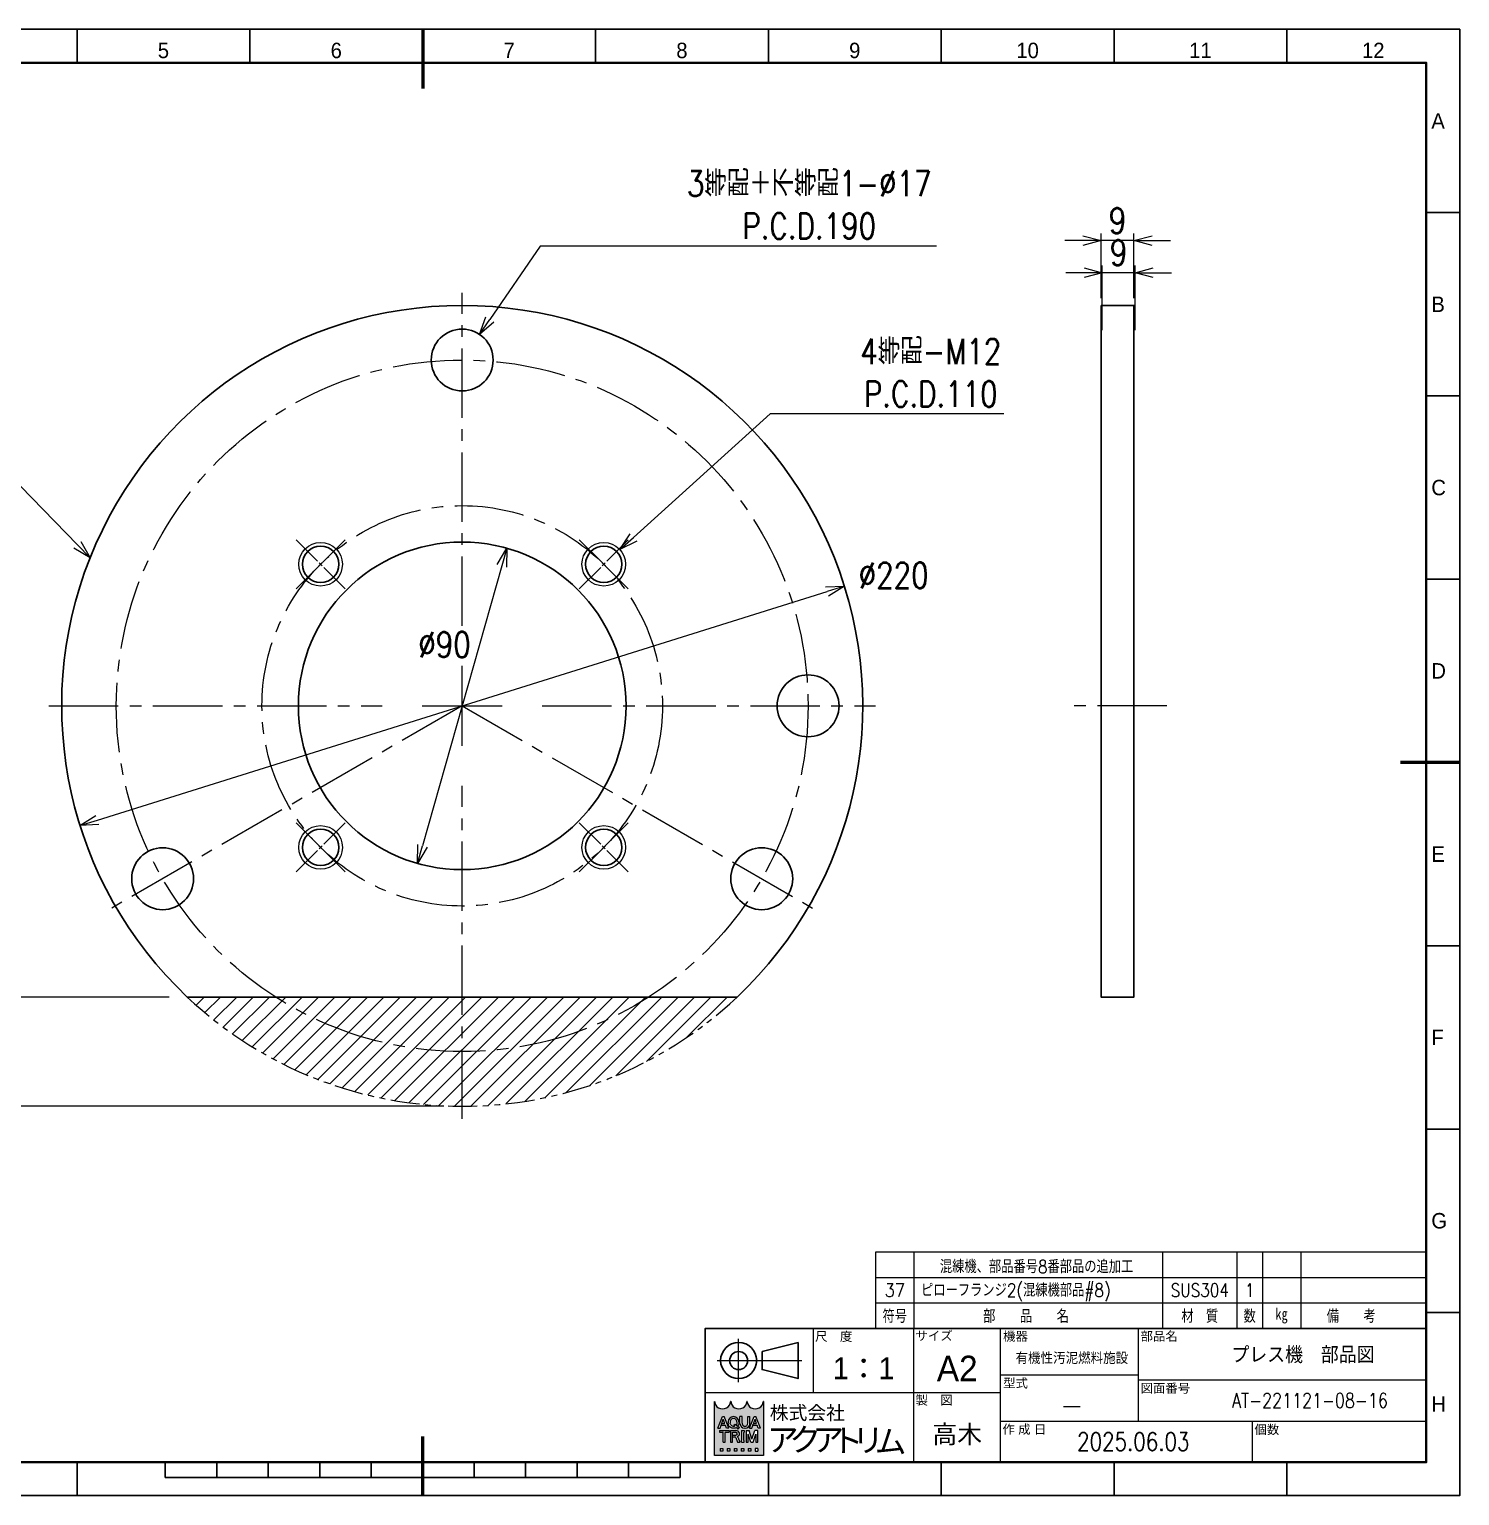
# Model space of a CAD drawing. Header units: millimetres. Extents: x 0 to 597, y 0 to 429.
# Drawn here: x 204.5 to 597.4, y 26.1 to 428.9 of the extents above; entities that cross this region are included whole.
import ezdxf
from ezdxf import colors
from ezdxf.entities.mleader import LeaderData, LeaderLine
from ezdxf.enums import TextEntityAlignment as Align
from ezdxf.math import Vec2, Vec3

# ---------------------------------------------------------------- set-up
doc = ezdxf.new("R2010")
doc.units = ezdxf.units.MM
doc.linetypes.add('CENTER2', pattern=[28.574999999999996, 19.05, -3.174999999999999, 3.174999999999999, -3.174999999999999])
doc.linetypes.add('PHANTOM2', pattern=[31.749999999999986, 15.875, -3.174999999999999, 3.174999999999999, -3.174999999999999, 3.174999999999999, -3.174999999999999])
for name, color, linetype, lineweight in [('01_外形線', 7, 'Continuous', 25), ('02_細線', 5, 'Continuous', 13), ('04_中心線', 1, 'CENTER2', 9), ('06_PHANTOM', 2, 'PHANTOM2', 13), ('07_寸法線', 3, 'Continuous', 9), ('99_図枠', 7, 'Continuous', 40)]:
    doc.layers.add(name, color=color, linetype=linetype, lineweight=lineweight)
doc.styles.add('KSS_TXT', font='txt.shx', dxfattribs={"bigfont": 'extfont2.shx'})
doc.styles.add('MS_G', font='MS Gothic.ttf')
doc.styles.add('寸法用', font='simplex.shx', dxfattribs={"width": 0.8, "bigfont": '@extfont2.shx'})
doc.styles.add('表題用', font='MS PGothic.ttf')
doc.dimstyles.new('機械製図用', dxfattribs={"dimtxt": 3.5, "dimasz": 3.5, "dimexe": 2, "dimexo": 0, "dimgap": 1.199999999999999, "dimtad": 1, "dimdsep": 46, "dimtxsty": '寸法用', "dimblk": 'OPEN30', "dimcen": 0, "dimclrd": 256, "dimclre": 256, "dimclrt": 7, "dimazin": 2, "dimtm": 1e-09, "dimtfac": 0.75, "dimtmove": 0, "dimatfit": 3, "dimldrblk": 'OPEN30', "dimfxl": 1, "dimlwd": -1, "dimlwe": -1, "dimarcsym": 0})
doc.dimstyles.new('機械製図用$3', dxfattribs={"dimtxt": 3.5, "dimasz": 3.5, "dimexe": 2, "dimexo": 0, "dimgap": 1.199999999999999, "dimtad": 1, "dimtih": 1, "dimtoh": 1, "dimdsep": 46, "dimtxsty": '寸法用', "dimblk": 'OPEN30', "dimcen": 0, "dimsd1": 1, "dimclrd": 256, "dimclre": 256, "dimclrt": 7, "dimazin": 2, "dimtm": 1e-09, "dimtfac": 0.75, "dimtofl": 0, "dimtmove": 0, "dimatfit": 3, "dimldrblk": 'OPEN30', "dimfxl": 1, "dimlwd": -1, "dimlwe": -1, "dimarcsym": 0})

# ---------------------------------------------------------------- blocks, each defined once
blk = doc.blocks.new('*U1044')
at = {"layer": '04_中心線', "color": 0, "linetype": 'CENTER2', "transparency": 16777216}
for p, q in [((0, 22), (0, 113.5)), ((-113.5, 0), (-22, 0)), ((22, 0), (113.5, 0)), ((0, -113.5), (0, -22))]:
    blk.add_line(p, q, dxfattribs=at)
at = {"layer": '04_中心線', "color": 0, "linetype": 'Continuous', "transparency": 16777216}
for p, q in [((0, -11), (0, 11)), ((-11, 0), (11, 0))]:
    blk.add_line(p, q, dxfattribs=at)
blk = doc.blocks.new('*U1045')
at = {"layer": '04_中心線', "color": 0, "linetype": 'CENTER2', "transparency": 16777216}
for p, q in [((0, 1.2), (0, 9.5)), ((-9.5, 0), (-1.199999999999999, 0)), ((1.2, 0), (9.5, 0)), ((0, -9.5), (0, -1.199999999999999))]:
    blk.add_line(p, q, dxfattribs=at)
at = {"layer": '04_中心線', "color": 0, "linetype": 'Continuous', "transparency": 16777216}
for p, q in [((-0.6000000000000001, 0), (0.6000000000000001, 0)), ((0, -0.6000000000000001), (0, 0.6000000000000001))]:
    blk.add_line(p, q, dxfattribs=at)
blk = doc.blocks.new('*U1046')
at = {"layer": '04_中心線', "color": 0, "linetype": 'CENTER2', "transparency": 16777216}
for p, q in [((0, 1.2), (0, 9.5)), ((-9.5, 0), (-1.199999999999999, 0)), ((1.2, 0), (9.5, 0)), ((0, -9.5), (0, -1.199999999999999))]:
    blk.add_line(p, q, dxfattribs=at)
at = {"layer": '04_中心線', "color": 0, "linetype": 'Continuous', "transparency": 16777216}
for p, q in [((-0.6000000000000001, 0), (0.6000000000000001, 0)), ((0, -0.6000000000000001), (0, 0.6000000000000001))]:
    blk.add_line(p, q, dxfattribs=at)
blk = doc.blocks.new('*U1047')
at = {"layer": '04_中心線', "color": 0, "linetype": 'CENTER2', "transparency": 16777216}
for p, q in [((0, 1.2), (0, 9.5)), ((-9.5, 0), (-1.199999999999999, 0)), ((1.2, 0), (9.5, 0)), ((0, -9.5), (0, -1.199999999999999))]:
    blk.add_line(p, q, dxfattribs=at)
at = {"layer": '04_中心線', "color": 0, "linetype": 'Continuous', "transparency": 16777216}
for p, q in [((-0.6000000000000001, 0), (0.6000000000000001, 0)), ((0, -0.6000000000000001), (0, 0.6000000000000001))]:
    blk.add_line(p, q, dxfattribs=at)
blk = doc.blocks.new('*U1048')
at = {"layer": '04_中心線', "color": 0, "linetype": 'CENTER2', "transparency": 16777216}
for p, q in [((0, 1.2), (0, 9.5)), ((-9.5, 0), (-1.199999999999999, 0)), ((1.2, 0), (9.5, 0)), ((0, -9.5), (0, -1.199999999999999))]:
    blk.add_line(p, q, dxfattribs=at)
at = {"layer": '04_中心線', "color": 0, "linetype": 'Continuous', "transparency": 16777216}
for p, q in [((-0.6000000000000001, 0), (0.6000000000000001, 0)), ((0, -0.6000000000000001), (0, 0.6000000000000001))]:
    blk.add_line(p, q, dxfattribs=at)
blk = doc.blocks.new('_Open30')
at = {"color": 0, "linetype": 'ByBlock', "lineweight": -2}
for p, q in [((-1, 0.26794919), (0, 0)), ((0, 0), (-1, -0.26794919)), ((0, 0), (-1, 0))]:
    blk.add_line(p, q, dxfattribs=at)
blk = doc.blocks.new('*D1049')
at = {"layer": '07_寸法線', "transparency": 16777216}
for p, q in [((242.9036660451453, 163.0882805545352), (166.8142296343942, 163.0882805545352)), ((168.8142296343942, 158.0882805545352), (168.8142296343942, 138.0882805546503)), ((318.4020103978543, 133.0882805546503), (166.8142296343942, 133.0882805546503))]:
    blk.add_line(p, q, dxfattribs=at)
at = {"layer": 'Defpoints', "color": 0, "transparency": 16777216}
for p in [(247.9036660451453, 163.0882805545352), (168.8142296343942, 133.0882805546503), (323.4020103978543, 133.0882805546503)]:
    blk.add_point(p, dxfattribs=at)
at = {"layer": '07_寸法線', "transparency": 16777216, "xscale": 5, "yscale": 5, "zscale": 5}
for p, rotation in [((168.8142296343942, 163.0882805545352), 90), ((168.8142296343942, 133.0882805546503), 270)]:
    blk.add_blockref('_Open30', p, dxfattribs=dict(at, rotation=rotation))
at = {"layer": '07_寸法線', "color": 7, "transparency": 16777216, "insert": (163.3142296343942, 148.0882805545927), "char_height": 7, "attachment_point": 5, "rotation": 90, "style": '寸法用'}
blk.add_mtext('30', dxfattribs=at)
blk = doc.blocks.new('*D1051')
at = {"layer": '07_寸法線', "transparency": 16777216}
for p, q in [((344.78731100736, 369.3870611392957), (331.0180482386344, 349.2348480803591)), ((453.66731100736, 369.3870611392957), (344.78731100736, 369.3870611392957))]:
    blk.add_line(p, q, dxfattribs=at)
at = {"layer": 'Defpoints', "color": 0, "transparency": 16777216}
for p in [(328.1972934827884, 345.1064897374615), (318.6067273129111, 331.0700713716085)]:
    blk.add_point(p, dxfattribs=at)
at = {"layer": '07_寸法線', "transparency": 16777216, "xscale": 5, "yscale": 5, "zscale": 5, "rotation": 235.6566474030005}
blk.add_blockref('_Open30', (328.1972934827884, 345.1064897374615), dxfattribs=at)
at = {"layer": '07_寸法線', "color": 7, "transparency": 16777216, "insert": (418.7073110073599, 380.720394472629), "char_height": 7, "attachment_point": 5, "style": '寸法用'}
blk.add_mtext('3等配＋不等配1-∅17\\PP.C.D.190', dxfattribs=at)
blk = doc.blocks.new('*D1052')
at = {"layer": '07_寸法線', "transparency": 16777216}
for p, q in [((407.9953977283679, 323.2625365004557), (370.4556843647126, 289.3526655600883)), ((472.1553977283681, 323.2625365004556), (407.9953977283679, 323.2625365004557))]:
    blk.add_line(p, q, dxfattribs=at)
at = {"layer": 'Defpoints', "color": 0, "transparency": 16777216}
for p in [(366.7453202730778, 286.0010691781372), (357.8404464531541, 277.9572378614542)]:
    blk.add_point(p, dxfattribs=at)
at = {"layer": '07_寸法線', "transparency": 16777216, "xscale": 5, "yscale": 5, "zscale": 5, "rotation": 222.0917114899263}
blk.add_blockref('_Open30', (366.7453202730778, 286.0010691781372), dxfattribs=at)
at = {"layer": '07_寸法線', "color": 7, "transparency": 16777216, "insert": (452.1020643950349, 334.595869833789), "char_height": 7, "attachment_point": 5, "style": '寸法用'}
blk.add_mtext('4等配-M12\\PP.C.D.110', dxfattribs=at)
blk = doc.blocks.new('*D1053')
at = {"layer": '07_寸法線', "transparency": 16777216}
blk.add_line((334.3124619409032, 281.5715502587469), (312.4915588548045, 204.6050108503277), dxfattribs=at)
at = {"layer": 'Defpoints', "color": 0, "transparency": 16777216}
for p in [(335.6762683837842, 286.3819589717729), (311.1277524119233, 199.7946021373018)]:
    blk.add_point(p, dxfattribs=at)
at = {"layer": '07_寸法線', "transparency": 16777216, "xscale": 5, "yscale": 5, "zscale": 5}
for p, rotation in [((335.6762683837842, 286.3819589717729), 74.1713540997057), ((311.1277524119233, 199.7946021373018), 254.1713540997057)]:
    blk.add_blockref('_Open30', p, dxfattribs=dict(at, rotation=rotation))
at = {"layer": '07_寸法線', "color": 7, "transparency": 16777216, "insert": (318.5547635809344, 259.9232981792156), "char_height": 7, "attachment_point": 5, "style": '寸法用'}
blk.add_mtext('∅90', dxfattribs=at)
blk = doc.blocks.new('*D1055')
at = {"layer": '07_寸法線', "transparency": 16777216}
blk.add_line((223.1966509052517, 211.7213245505174), (423.6073698904598, 274.4552365585533), dxfattribs=at)
at = {"layer": 'Defpoints', "color": 0, "transparency": 16777216}
for p in [(428.3790536758219, 275.9489011301731), (218.4249671198896, 210.2276599788975)]:
    blk.add_point(p, dxfattribs=at)
at = {"layer": '07_寸法線', "transparency": 16777216, "xscale": 5, "yscale": 5, "zscale": 5}
for p, rotation in [((428.3790536758219, 275.9489011301731), 17.3815149138119), ((218.4249671198896, 210.2276599788975), 197.3815149138119)]:
    blk.add_blockref('_Open30', p, dxfattribs=dict(at, rotation=rotation))
at = {"layer": '07_寸法線', "color": 7, "transparency": 16777216, "insert": (441.9054226904409, 278.9506042864523), "char_height": 7, "attachment_point": 5, "style": '寸法用'}
blk.add_mtext('∅220', dxfattribs=at)
blk = doc.blocks.new('*D1056')
at = {"layer": '07_寸法線', "transparency": 16777216}
for p, q in [((493.9050568918173, 370.8758111951247), (488.9050568918173, 370.8758111951247)), ((498.9050568918173, 355.0882805545352), (498.9050568918173, 372.8758111951247)), ((507.9050568918173, 370.8758111951247), (498.9050568918173, 370.8758111951247)), ((507.9050568918173, 355.0882805545352), (507.9050568918173, 372.8758111951247)), ((512.9050568918174, 370.8758111951247), (517.9050568918174, 370.8758111951247))]:
    blk.add_line(p, q, dxfattribs=at)
at = {"layer": 'Defpoints', "color": 0, "transparency": 16777216}
for p in [(498.9050568918173, 370.8758111951247), (498.9050568918173, 353.0882805545352), (507.9050568918173, 353.0882805545352)]:
    blk.add_point(p, dxfattribs=at)
at = {"layer": '07_寸法線', "transparency": 16777216, "xscale": 5, "yscale": 5, "zscale": 5}
blk.add_blockref('_Open30', (498.9050568918173, 370.8758111951247), dxfattribs=at)
at = {"layer": '07_寸法線', "transparency": 16777216, "xscale": 5, "yscale": 5, "zscale": 5, "rotation": 180}
blk.add_blockref('_Open30', (507.9050568918173, 370.8758111951247), dxfattribs=at)
at = {"layer": '07_寸法線', "color": 7, "transparency": 16777216, "insert": (503.4050568918173, 376.3758111951247), "char_height": 7, "attachment_point": 5, "style": '寸法用'}
blk.add_mtext('9', dxfattribs=at)
blk = doc.blocks.new('*D1057')
at = {"layer": '07_寸法線', "transparency": 16777216}
for p, q in [((499.1985064666951, 346.2883522197462), (499.1985064666951, 364.0758828603357)), ((508.1985064666951, 346.2883522197462), (508.1985064666951, 364.0758828603357)), ((494.1985064666951, 362.0758828603357), (489.1985064666951, 362.0758828603357)), ((508.1985064666951, 362.0758828603357), (499.1985064666951, 362.0758828603357)), ((513.1985064666951, 362.0758828603357), (518.1985064666951, 362.0758828603357))]:
    blk.add_line(p, q, dxfattribs=at)
at = {"layer": 'Defpoints', "color": 0, "transparency": 16777216}
for p in [(499.1985064666951, 362.0758828603357), (499.1985064666951, 344.2883522197462), (508.1985064666951, 344.2883522197462)]:
    blk.add_point(p, dxfattribs=at)
at = {"layer": '07_寸法線', "transparency": 16777216, "xscale": 5, "yscale": 5, "zscale": 5}
blk.add_blockref('_Open30', (499.1985064666951, 362.0758828603357), dxfattribs=at)
at = {"layer": '07_寸法線', "transparency": 16777216, "xscale": 5, "yscale": 5, "zscale": 5, "rotation": 180}
blk.add_blockref('_Open30', (508.1985064666951, 362.0758828603357), dxfattribs=at)
at = {"layer": '07_寸法線', "color": 7, "transparency": 16777216, "insert": (503.6985064666951, 367.5758828603357), "char_height": 7, "attachment_point": 5, "style": '寸法用'}
blk.add_mtext('9', dxfattribs=at)

msp = doc.modelspace()

# ---------------------------------------------------------------- hatches: boundary and pattern name
at = {"layer": '01_外形線'}
h = msp.add_hatch(dxfattribs=at)
h.set_pattern_fill('ANSI31', color=256)
h.set_pattern_definition([(45, (-457.3274567986285, 59.41698363157769), (-2.245064030267288, 2.245064030267288), [])])
h.paths.add_polyline_path([(247.9036660451467, 163.0882805545338, 0.3973597071179812), (398.9003547505646, 163.0882805545365)])
at = {"layer": '99_図枠', "lineweight": 5}
h = msp.add_hatch(color=256, dxfattribs=at)
h.dxf.hatch_style = 1
edge = h.paths.add_edge_path()
edge.add_arc((406.1366710145303, 51.91001252748174), 0.0640397339997413, 90, 180)
edge.add_ellipse((403.8952803245393, 51.91001252748174), major_axis=(-2.177350955991204, 0), ratio=0.8823529411764706, start_angle=360, end_angle=540, ccw=False)
edge.add_arc((401.6538896345482, 51.91001252748174), 0.0640397339997413, 3.187317984128254, 180.000000000026)
edge.add_ellipse((399.4124989445572, 51.91001252748174), major_axis=(-2.177350955991204, 0), ratio=0.8823529411764706, start_angle=360, end_angle=540, ccw=False)
edge.add_arc((397.1711082545662, 51.91001252748174), 0.0640397339997413, 3.187317984128254, 180)
edge.add_ellipse((394.9297175645752, 51.91001252748174), major_axis=(-2.177350955991204, 0), ratio=0.8823529411764706, start_angle=360, end_angle=540, ccw=False)
edge.add_arc((392.6883268745842, 51.91001252748174), 0.0640397339997413, 3.187317984128254, 90)
edge.add_line((392.6883268745842, 51.97405226148294), (392.6883268745842, 37.18087370754256))
edge.add_line((392.6883268745842, 37.18087370754256), (406.1366710145298, 37.18087370754256))
edge.add_line((406.1366710145303, 37.18087370754256), (406.1366710145303, 51.97405226148248))
h.paths.add_polyline_path([(394.8568878164306, 47.82336677410967), (395.3878546597489, 47.82336677410967), (396.5952851200836, 44.63674961028119), (396.5952851200836, 44.6213800741225), (396.0204508513107, 44.6213800741225), (395.7198602305052, 45.46553617897553), (394.5376901924737, 45.46553617897553), (394.7109970595247, 45.95223815737336), (395.5465533634551, 45.95223815737336), (395.1223712380897, 47.14347935358091), (394.2242916248697, 44.6213800741225), (393.6494573560958, 44.6213800741225), (393.6494573560958, 44.63674961028119)], flags=16)
edge = h.paths.add_edge_path(flags=16)
edge.add_ellipse((397.9316277456946, 46.41449262611422), major_axis=(-1.472913881994049, 0), ratio=0.9565217391304344, start_angle=180, end_angle=360, ccw=False)
edge.add_line((399.4045416276886, 46.41449262611422), (399.4045416276886, 46.03025422211567))
edge.add_ellipse((397.9316277456946, 46.03025422211613), major_axis=(-1.472913881994049, 0), ratio=0.9565217391304344, start_angle=142.105255317713, end_angle=180, ccw=False)
edge.add_line((399.0939636330349, 45.16490565770255), (398.6812823881937, 45.5049596085837))
edge.add_ellipse((397.9316277456946, 46.06793397401998), major_axis=(0.93919779689599, 0), ratio=0.9950358206786508, start_angle=-37.0427632869818, end_angle=0)
edge.add_line((398.8708243635674, 46.06789769470925), (398.8708243635674, 46.37681287421128))
edge.add_ellipse((397.9316277456946, 46.37681287421037), major_axis=(0.9391966178727026, 0), ratio=0.994718262525732, start_angle=360, end_angle=540)
edge.add_line((396.9924311278219, 46.37681287421037), (396.9924311278219, 46.06790103867752))
edge.add_ellipse((397.9316277456946, 46.06793397401998), major_axis=(0.93919779689599, 0), ratio=0.9950358206786508, start_angle=-180, end_angle=-65.75794872216291)
edge.add_line((398.3172551843718, 45.21580678052669), (398.0557665582905, 45.47029782741174))
edge.add_line((398.0557665582901, 45.47029782741083), (398.3394278559435, 45.77150662003532))
edge.add_line((398.3394278559435, 45.77150662003623), (399.5254838399146, 44.79418325398274))
edge.add_line((399.5254838399142, 44.79418325398183), (399.1548523231713, 44.40062420101867))
edge.add_line((399.1548523231722, 44.40062420101822), (398.7096144880306, 44.83394722724643))
edge.add_ellipse((397.9316277456946, 46.03025422211613), major_axis=(-1.472913881994049, 0), ratio=0.9565217391304344, start_angle=0, end_angle=121.88362473889401, ccw=False)
edge.add_line((396.4587138637007, 46.03025422211613), (396.4587138637007, 46.41449262611468))
h.paths.add_polyline_path([(396.6905263167992, 43.98098273412506), (396.6905263167992, 43.53270459612577), (395.729930306803, 43.53270459612577, 0.4142135623730951), (395.6658905728027, 43.46866486212639), (395.6658905728027, 40.77899603413789), (395.0895329668056, 40.77899603413789), (395.0895329668056, 43.46866486212639, 0.4142135623730951), (395.0254932328062, 43.53270459612577), (394.06489722281, 43.53270459612577), (394.06489722281, 43.98098273412506)], flags=16)
edge = h.paths.add_edge_path(flags=16)
edge.add_line((397.0555423957067, 43.98098273412506), (398.5284562777006, 43.98098273412506))
edge.add_ellipse((398.5284562776997, 43.13867327319895), major_axis=(-1.033736468969757, 2e-16), ratio=0.8148203011203055, start_angle=111.3869747349855, end_angle=270, ccw=False)
edge.add_arc((398.6869824366477, 41.99715937363908), 0.4187045084277231, 22.272952259934925, 58.5531130129101, ccw=False)
edge.add_line((399.0744468766288, 42.15585648491651), (399.6262324806689, 40.80461192773828))
edge.add_line((399.6262324806694, 40.80461192773691), (399.6262324806694, 40.77899603413698))
edge.add_line((399.6262324806694, 40.77899603413789), (399.0050470608721, 40.77899603413789))
edge.add_line((399.0050470608721, 40.77899603413789), (398.5175807515398, 42.1358664029558))
edge.add_arc((398.2799544213376, 42.04020487627531), 0.2561589359989676, 21.92829786654815, 90)
edge.add_line((398.2799544213376, 42.29636381227465), (397.6511119219035, 42.29636381227465))
edge.add_line((397.6511119219031, 42.29636381227465), (397.6511119219031, 42.74464195027304))
edge.add_line((397.6511119219031, 42.74464195027213), (398.605303958499, 42.74464195027213))
edge.add_arc((398.5915643448598, 43.13867327319895), 0.3942707958122305, 271.9970571044072, 448.0029428955928)
edge.add_line((398.6053039585004, 43.53270459612577), (397.6319000017043, 43.53270459612577))
edge.add_line((397.6319000017038, 43.53270459612577), (397.6319000017038, 40.77899603413698))
edge.add_line((397.6319000017038, 40.77899603413789), (397.0555423957062, 40.77899603413789))
edge.add_line((397.0555423957067, 40.77899603413789), (397.0555423957067, 43.98098273412506))
h.paths.add_polyline_path([(399.7005719625822, 47.82336677410967), (400.2769295685803, 47.82336677410967), (400.2769295685803, 46.03025422211613, 0.175030561155744), (400.5311844778207, 45.29636955697606, 0.2571496110314638), (401.559628275334, 45.29636955697606, 0.1750305611562702), (401.8138831845736, 46.03025422211795), (401.8138831845736, 47.82336677410967), (402.3902407905716, 47.82336677410967), (402.3902407905716, 45.91440482652433, -0.3793912406243967), (401.1414659775764, 44.6213800741225), (400.9493467755765, 44.6213800741225, -0.3793912406243716), (399.7005719625822, 45.91440482652433)], flags=16)
h.paths.add_polyline_path([(400.1118764691373, 43.98098273412506), (400.816313543135, 43.98098273412506), (400.816313543135, 43.53270459612577, 0.4142135623730951), (400.7522738091357, 43.46866486212639), (400.7522738091357, 41.29131390613475, 0.4142135623730951), (400.816313543135, 41.22727417213537), (400.816313543135, 40.77899603413789), (400.1118764691373, 40.77899603413789), (400.1118764691373, 41.22727417213537, 0.4142135623730951), (400.1759162031376, 41.29131390613475), (400.1759162031376, 43.46866486212639, 0.4142135623730951), (400.1118764691373, 43.53270459612577)], flags=16)
h.paths.add_polyline_path([(401.3932951803718, 43.98098273412506), (402.2296278090571, 43.98098273412506), (402.9942885303653, 41.65543035590963), (403.7589492516736, 43.98098273412506), (404.5958126063761, 43.98098273412506), (404.5958126063761, 40.77899603413789), (404.0194550003789, 40.77899603413789), (404.0194550003789, 43.02038672412891), (403.2824673333644, 40.77899603413789), (402.7061097273672, 40.77899603413789), (401.9691220603518, 43.02038672412891), (401.9696527863698, 40.77899603413789), (401.3932951803718, 40.77899603413789)], flags=16)
h.paths.add_polyline_path([(403.5652226973652, 47.82336677410967), (404.0961895406836, 47.82336677410967), (405.3036200010183, 44.63674961028119), (405.3036200010183, 44.6213800741225), (404.7287857322444, 44.6213800741225), (404.4281951114399, 45.46553617897553), (403.2460250734084, 45.46553617897553), (403.4193319404585, 45.95223815737336), (404.2548882443898, 45.95223815737336), (403.8307061190244, 47.14347935358091), (402.9326265058035, 44.6213800741225), (402.3577922370296, 44.6213800741225), (402.3577922370296, 44.63674961028119)], flags=16)
h.paths.add_polyline_path([(394.2252804905784, 39.10206572753486), (394.9937572985746, 39.10206572753486), (394.9937572985746, 38.33358891953685), (394.2252804905784, 38.33358891953685)], flags=16)
h.paths.add_polyline_path([(396.1464725105707, 39.10206572753486), (396.9149493185669, 39.10206572753486), (396.9149493185669, 38.33358891953685), (396.1464725105707, 38.33358891953685)], flags=16)
h.paths.add_polyline_path([(398.067664530563, 39.10206572753486), (398.8361413385592, 39.10206572753486), (398.8361413385592, 38.33358891953685), (398.067664530563, 38.33358891953685)], flags=16)
h.paths.add_polyline_path([(399.9888565505553, 39.10206572753486), (400.7573333585515, 39.10206572753486), (400.7573333585515, 38.33358891953685), (399.9888565505553, 38.33358891953685)], flags=16)
h.paths.add_polyline_path([(401.9100485705476, 39.10206572753486), (402.6785253785438, 39.10206572753486), (402.6785253785438, 38.33358891953685), (401.9100485705476, 38.33358891953685)], flags=16)
h.paths.add_polyline_path([(403.8312405905399, 39.10206572753486), (404.5997173985361, 39.10206572753486), (404.5997173985361, 38.33358891953685), (403.8312405905399, 38.33358891953685)], flags=16)

# ---------------------------------------------------------------- linework, layer by layer
msp.add_lwpolyline([(498.9050568918173, 353.0882805545352), (498.9050568918173, 163.0882805545352), (507.9050568918173, 163.0882805545352), (507.9050568918173, 353.0882805545352)], close=True)
for centre, radius in [((323.4020103978556, 338.0882805545352), 8.5), ((323.4020103978556, 243.0882805545352), 45), ((284.5111374325944, 281.9791535197946), 5), ((362.292883363115, 281.9791535197946), 5), ((418.4020103978556, 243.0882805545352), 8.5), ((284.5111374325944, 204.1974075892758), 5), ((362.292883363115, 204.1974075892758), 5), ((241.1295970383336, 195.5882805545352), 8.5), ((405.6744237573777, 195.5882805545352), 8.5)]:
    msp.add_circle(centre, radius)
at = {"layer": '01_外形線'}
msp.add_lwpolyline([(398.9003547505631, 163.0882805545352), (247.9036660451482, 163.0882805545352, -2.516611478423584)], format="xyb", close=True, dxfattribs=at)
at = {"layer": '02_細線'}
for p, q in [((436.9736012757821, 72.07434291273057), (436.9736012757822, 93.07219989820258)), ((436.9736012757821, 93.0721998982026), (588.1795993506694, 93.0721998982026)), ((447.4725286441644, 93.0721998982026), (447.4725286441644, 72.07434291273057)), ((515.7631334556336, 93.0721998982026), (515.7631334556336, 72.07434291273057)), ((536.2051612739097, 93.0721998982026), (536.2051612739097, 72.07434291273057)), ((543.2044461861651, 93.0721998982026), (543.2044461861651, 72.07434291273057)), ((553.7033735545483, 93.0721998982026), (553.7033735545483, 72.07434291273057)), ((436.9736012757821, 86.07291448706201), (588.1795993506694, 86.07291448706201)), ((436.9736012757821, 79.07362907592142), (588.1795993506694, 79.07362907592142))]:
    msp.add_line(p, q, dxfattribs=at)
for centre in [(284.5111374325944, 281.9791535197946), (362.292883363115, 281.9791535197946), (284.5111374325944, 204.1974075892758), (362.292883363115, 204.1974075892758)]:
    msp.add_circle(centre, 6, dxfattribs=at)
at = {"layer": '04_中心線'}
for p, q in [((323.4020103978556, 243.0882805545352), (225.1081270683218, 186.3382805545352)), ((323.4020103978556, 243.0882805545352), (421.6958937273895, 186.3382805545352)), ((516.9050568918174, 243.0882805545352), (489.9050568918173, 243.0882805545352))]:
    msp.add_line(p, q, dxfattribs=at)
for centre, radius in [((323.4020103978556, 243.0882805545352), 95), ((323.4020103978547, 243.0882805545352), 54.99999999999996)]:
    msp.add_circle(centre, radius, dxfattribs=at)
at = {"layer": '06_PHANTOM', "ltscale": 0.5}
msp.add_lwpolyline([(398.9003547505646, 163.0882805545365, -0.3973597071179812), (247.9036660451467, 163.0882805545338), (398.9003547505646, 163.0882805545365)], format="xyb", dxfattribs=at)
at = {"layer": '99_図枠', "lineweight": 25}
for p, q in [((217.6084564950233, 419.7383000541849), (217.6084564950233, 428.9311571970029)), ((265.0789564948318, 419.7383000541849), (265.0789564948318, 428.9311571970029)), ((360.0199564944487, 419.7383000541849), (360.0199564944487, 428.9311571970029)), ((407.4904564942553, 419.7383000541849), (407.4904564942553, 428.9311571970029)), ((454.9609564940638, 419.7383000541849), (454.9609564940638, 428.9311571970029)), ((454.9609564940638, 419.7383000541849), (454.9609564940638, 428.9311571970029)), ((502.4314564938722, 419.7383000541849), (502.4314564938722, 428.9311571970029)), ((549.9019564936807, 419.7383000541849), (549.9019564936807, 428.9311571970029)), ((597.3724564934892, 378.5785196972065), (588.1795993506694, 378.5785196972065)), ((597.3724564934892, 328.2258821974101), (588.1795993506694, 328.2258821974101)), ((597.3724564934892, 277.8732446976137), (588.1795993506694, 277.8732446976137)), ((597.3724564934892, 177.1679696980209), (588.1795993506694, 177.1679696980209)), ((597.3724564934892, 126.8153321982245), (588.1795993506694, 126.8153321982245)), ((597.3724564934892, 76.4626946984281), (588.1795993506694, 76.4626946984281)), ((217.6084564950233, 26.15115719700407), (217.6084564950233, 35.30291434145147)), ((241.8351707806396, 31.06005719861059), (241.8351707806396, 35.30291434145147)), ((255.9780279234401, 31.06005719861059), (255.9780279234401, 35.30291434145147)), ((270.1208850662406, 31.06005719861059), (270.1208850662406, 35.30291434145147)), ((284.2637422090393, 31.06005719861059), (284.2637422090393, 35.30291434145147)), ((298.4065993518398, 31.06005719861059), (298.4065993518398, 35.30291434145147)), ((326.6923136374389, 31.06005719861059), (326.6923136374389, 35.30291434145147)), ((340.8351707802394, 31.06005719861059), (340.8351707802394, 35.30291434145147)), ((354.9780279230399, 31.06005719861059), (354.9780279230399, 35.30291434145147)), ((369.1208850658404, 31.06005719861059), (369.1208850658404, 35.30291434145147)), ((383.2637422086409, 31.06005719861059), (383.2637422086409, 35.30291434145147)), ((407.4904564942553, 26.15115719700407), (407.4904564942553, 35.30291434145147)), ((454.9609564940638, 26.11005719863169), (454.9609564940638, 35.30291434145147)), ((454.9609564940638, 26.15115719700407), (454.9609564940638, 35.30291434145147)), ((502.4314564938722, 26.15115719700407), (502.4314564938722, 35.30291434145147)), ((549.9019564936807, 26.15115719700407), (549.9019564936807, 35.30291434145147)), ((241.8351707806396, 31.06005719861059), (383.2637422086409, 31.06005719861059))]:
    msp.add_line(p, q, dxfattribs=at)
at = {"layer": '99_図枠', "lineweight": 53}
for p, q in [((312.5494564946403, 428.9311571970029), (312.5494564946403, 412.6668714827829)), ((597.3724564934892, 227.5206071978173), (581.1081707792691, 227.5206071978173)), ((312.5494564946403, 26.15115719700407), (312.5494564946403, 42.37434291285172))]:
    msp.add_line(p, q, dxfattribs=at)
at = {"layer": '99_図枠', "lineweight": 13}
for p, q in [((399.3370993514318, 57.29505719850567), (399.3370993514318, 69.17505719845758)), ((419.8795993513486, 54.39577148423086), (419.8795993513486, 72.07434291273057)), ((447.4581707798088, 35.30291434145147), (447.4581707798088, 72.07434291273057)), ((471.2867422082691, 35.30291434145147), (471.2867422082691, 72.07434291273057)), ((509.0486427825872, 72.07434291273057), (509.0486427825872, 46.61720005569077)), ((393.3970993514558, 63.23505719848072), (416.6620993513616, 63.23505719848072)), ((471.2867422082691, 59.34577148421158), (509.0486427825872, 59.34577148421158)), ((509.0486427825872, 57.93148576993008), (588.1795993506694, 57.93148576993008)), ((471.2867422082691, 54.39577148423086), (390.1795993514688, 54.39577148423086)), ((471.2867422082691, 46.61720005569077), (588.1795993506694, 46.61720005569077)), ((540.4224564937085, 46.61720005569077), (540.4224564937085, 35.30291434145147))]:
    msp.add_line(p, q, dxfattribs=at)
at = {"layer": '99_図枠', "lineweight": 5}
for p, q in [((392.6883268745842, 37.18087370754256), (392.6883268745842, 51.97405226148294)), ((406.1366710145303, 51.97405226148294), (406.1366710145303, 37.18087370754256)), ((393.6494573560958, 44.63674961028119), (394.8568878164306, 47.82336677410967)), ((393.6494573560958, 44.6213800741225), (393.6494573560958, 44.63674961028119)), ((393.6494573560958, 44.63674961028119), (393.6494573560958, 44.63674961028119)), ((393.6494573560958, 44.6213800741225), (393.6494573560958, 44.63674961028119)), ((393.6494573560958, 44.6213800741225), (394.2242916248697, 44.6213800741225)), ((394.2242916248697, 44.6213800741225), (395.1223712380897, 47.14347935358091)), ((394.5376901924737, 45.46553617897553), (394.7109970595247, 45.95223815737336)), ((394.5376901924737, 45.46553617897553), (395.7198602305052, 45.46553617897553)), ((394.7109970595247, 45.95223815737336), (395.5465533634551, 45.95223815737336)), ((394.8568878164306, 47.82336677410967), (395.3878546597489, 47.82336677410967)), ((395.5465533634551, 45.95223815737336), (395.1223712380897, 47.14347935358091)), ((396.5952851200836, 44.63674961028119), (395.3878546597489, 47.82336677410967)), ((396.0204508513107, 44.6213800741225), (395.7198602305052, 45.46553617897553)), ((396.5952851200836, 44.6213800741225), (396.0204508513107, 44.6213800741225)), ((396.4587138637007, 46.41449262611422), (396.4587138637007, 46.03025422211613)), ((396.5952851200836, 44.6213800741225), (396.5952851200836, 44.63674961028119)), ((396.9924311278219, 46.37681287421037), (396.9924311278219, 46.06942215101299)), ((398.0557665582901, 45.47029782741083), (398.3394278559435, 45.77150662003623)), ((398.0557665582901, 45.47029782741083), (398.3172551843718, 45.21580678052669)), ((398.3394278559435, 45.77150662003623), (399.5254838399142, 44.79418325398183)), ((398.6812823881937, 45.50495960858461), (399.0939636330349, 45.16490565770255)), ((398.7096144880306, 44.83394722724734), (399.1548523231722, 44.40062420101822)), ((398.8708243635674, 46.37681287421037), (398.8708243635674, 46.06942215101299)), ((399.1548523231722, 44.40062420101822), (399.5254838399142, 44.79418325398183)), ((399.4045416276886, 46.41449262611422), (399.4045416276886, 46.03025422211613)), ((399.7005719625822, 45.91440482652433), (399.7005719625822, 47.82336677410967)), ((400.2769295685803, 47.82336677410967), (399.7005719625822, 47.82336677410967)), ((400.2769295685803, 46.03025422211613), (400.2769295685803, 47.82336677410967)), ((401.1414659775764, 44.6213800741225), (400.9493467755774, 44.6213800741225)), ((401.8138831845736, 46.03025422211613), (401.8138831845736, 47.82336677410967)), ((401.8138831845736, 47.82336677410967), (402.3902407905716, 47.82336677410967)), ((402.3577922370296, 44.63674961028119), (403.5652226973652, 47.82336677410967)), ((402.3577922370296, 44.6213800741225), (402.3577922370296, 44.63674961028119)), ((402.3577922370296, 44.63674961028119), (402.3577922370296, 44.63674961028119)), ((402.3577922370296, 44.6213800741225), (402.3577922370296, 44.63674961028119)), ((402.3577922370296, 44.6213800741225), (402.9326265058035, 44.6213800741225)), ((402.3902407905716, 45.91440482652433), (402.3902407905716, 47.82336677410967)), ((402.9326265058035, 44.6213800741225), (403.8307061190244, 47.14347935358091)), ((403.2460250734084, 45.46553617897553), (403.4193319404585, 45.95223815737336)), ((403.2460250734084, 45.46553617897553), (404.4281951114399, 45.46553617897553)), ((403.4193319404585, 45.95223815737336), (404.2548882443898, 45.95223815737336)), ((403.5652226973652, 47.82336677410967), (404.0961895406836, 47.82336677410967)), ((404.2548882443898, 45.95223815737336), (403.8307061190244, 47.14347935358091)), ((405.3036200010183, 44.63674961028119), (404.0961895406836, 47.82336677410967)), ((404.7287857322444, 44.6213800741225), (404.4281951114399, 45.46553617897553)), ((405.3036200010183, 44.6213800741225), (404.7287857322444, 44.6213800741225)), ((405.3036200010183, 44.6213800741225), (405.3036200010183, 44.63674961028119)), ((394.06489722281, 43.98098273412506), (396.6905263167992, 43.98098273412506)), ((394.06489722281, 43.98098273412506), (394.06489722281, 43.53270459612577)), ((394.06489722281, 43.53270459612577), (395.0254932328062, 43.53270459612577)), ((395.0895329668056, 40.77899603413789), (395.0895329668056, 43.46866486212639)), ((395.0895329668056, 40.77899603413789), (395.6658905728027, 40.77899603413789)), ((395.6658905728027, 40.77899603413789), (395.6658905728027, 43.46866486212639)), ((395.729930306803, 43.53270459612577), (396.6905263167992, 43.53270459612577)), ((396.6905263167992, 43.98098273412506), (396.6905263167992, 43.53270459612577)), ((397.0555423957067, 43.98098273412506), (397.0555423957067, 40.77899603413789)), ((397.0555423957067, 43.98098273412506), (398.5284562776997, 43.98098273412506)), ((397.0555423957067, 40.77899603413789), (397.6319000017038, 40.77899603413789)), ((397.6319000017038, 40.77899603413789), (397.6319000017038, 43.53270459612577)), ((397.6319000017038, 43.53270459612577), (398.6053039585004, 43.53270459612577)), ((397.6511119219031, 42.29636381227465), (397.6511119219031, 42.74464195027213)), ((397.6511119219031, 42.74464195027213), (398.6053039585004, 42.74464195027213)), ((397.6511119219031, 42.29636381227465), (398.2799544213376, 42.29636381227465)), ((398.5175807515398, 42.1358664029558), (399.0050470608721, 40.77899603413789)), ((399.0050470608721, 40.77899603413789), (399.6262324806694, 40.77899603413789)), ((399.0744468766288, 42.15585648491651), (399.6262324806694, 40.80461192773691)), ((399.6262324806694, 40.80461192773691), (399.6262324806694, 40.77899603413789)), ((400.1118764691373, 43.98098273412506), (400.816313543135, 43.98098273412506)), ((400.1118764691373, 43.98098273412506), (400.1118764691373, 43.53270459612577)), ((400.1118764691373, 40.77899603413789), (400.1118764691373, 41.22727417213537)), ((400.1118764691373, 40.77899603413789), (400.816313543135, 40.77899603413789)), ((400.1759162031376, 41.29131390613475), (400.1759162031376, 43.46866486212639)), ((400.7522738091357, 41.29131390613475), (400.7522738091357, 43.46866486212639)), ((400.816313543135, 43.98098273412506), (400.816313543135, 43.53270459612577)), ((400.816313543135, 40.77899603413789), (400.816313543135, 41.22727417213537)), ((401.3932951803718, 43.98098273412506), (401.3932951803718, 40.77899603413789)), ((401.3932951803718, 43.98098273412506), (402.2296278090571, 43.98098273412506)), ((401.3932951803718, 40.77899603413789), (401.9696527863698, 40.77899603413789)), ((401.9696527863698, 40.77899603413789), (401.9691220603518, 43.02038672412891)), ((402.7061097273672, 40.77899603413789), (401.9691220603518, 43.02038672412891)), ((402.9942885303653, 41.65543035590963), (402.2296278090571, 43.98098273412506)), ((402.7061097273672, 40.77899603413789), (403.2824673333644, 40.77899603413789)), ((402.9942885303653, 41.65543035590963), (403.7589492516736, 43.98098273412506)), ((403.2824673333644, 40.77899603413789), (404.0194550003789, 43.02038672412891)), ((404.5958126063761, 43.98098273412506), (403.7589492516736, 43.98098273412506)), ((404.0194550003789, 43.02038672412891), (404.0194550003789, 40.77899603413789)), ((404.0194550003789, 40.77899603413789), (404.5958126063761, 40.77899603413789)), ((404.5958126063761, 40.77899603413789), (404.5958126063761, 43.98098273412506)), ((406.1366710145303, 37.18087370754256), (392.6883268745842, 37.18087370754256)), ((394.2252804905784, 39.10206572753486), (394.9937572985746, 39.10206572753486)), ((394.2252804905784, 39.10206572753486), (394.2252804905784, 38.33358891953685)), ((394.9937572985746, 38.33358891953685), (394.2252804905784, 38.33358891953685)), ((394.9937572985746, 39.10206572753486), (394.9937572985746, 38.33358891953685)), ((396.1464725105707, 39.10206572753486), (396.9149493185669, 39.10206572753486)), ((396.1464725105707, 39.10206572753486), (396.1464725105707, 38.33358891953685)), ((396.9149493185669, 38.33358891953685), (396.1464725105707, 38.33358891953685)), ((396.9149493185669, 39.10206572753486), (396.9149493185669, 38.33358891953685)), ((398.067664530563, 39.10206572753486), (398.8361413385592, 39.10206572753486)), ((398.067664530563, 39.10206572753486), (398.067664530563, 38.33358891953685)), ((398.8361413385592, 38.33358891953685), (398.067664530563, 38.33358891953685)), ((398.8361413385592, 39.10206572753486), (398.8361413385592, 38.33358891953685)), ((399.9888565505553, 39.10206572753486), (400.7573333585515, 39.10206572753486)), ((399.9888565505553, 39.10206572753486), (399.9888565505553, 38.33358891953685)), ((400.7573333585515, 38.33358891953685), (399.9888565505553, 38.33358891953685)), ((400.7573333585515, 39.10206572753486), (400.7573333585515, 38.33358891953685)), ((401.9100485705476, 39.10206572753486), (402.6785253785438, 39.10206572753486)), ((401.9100485705476, 39.10206572753486), (401.9100485705476, 38.33358891953685)), ((402.6785253785438, 38.33358891953685), (401.9100485705476, 38.33358891953685)), ((402.6785253785438, 39.10206572753486), (402.6785253785438, 38.33358891953685)), ((404.5997173985361, 39.10206572753486), (403.8312405905399, 39.10206572753486)), ((403.8312405905399, 39.10206572753486), (403.8312405905399, 38.33358891953685)), ((403.8312405905399, 38.33358891953685), (404.5997173985361, 38.33358891953685)), ((404.5997173985361, 39.10206572753486), (404.5997173985361, 38.33358891953685))]:
    msp.add_line(p, q, dxfattribs=at)
at = {"layer": '99_図枠'}
msp.add_lwpolyline([(55.27674220996414, 35.30291434145147), (588.1795993506694, 35.30291434145147), (588.1795993506694, 419.7383000541849), (55.27674220996414, 419.7383000541849)], close=True, dxfattribs=at)
at = {"layer": '99_図枠', "lineweight": 25}
msp.add_lwpolyline([(390.1795993514688, 35.30291434145147), (588.1795993506694, 35.30291434145147), (588.1795993506694, 72.07434291273057), (390.1795993514688, 72.07434291273057)], close=True, dxfattribs=at)
msp.add_lwpolyline([(405.7720993514067, 65.71005719847017), (415.6720993513663, 68.18505719846144), (415.6720993513663, 58.28505719850182), (405.7720993514067, 60.76005719849127), (405.7720993514067, 65.71005719847017)], dxfattribs=at)
for radius in [4.94999999998, 2.47499999999]:
    msp.add_circle((399.3370993514318, 63.23505719848072), radius, dxfattribs=at)
at = {"layer": '99_図枠', "lineweight": 5}
for centre, radius, start, end in [((392.6883268745842, 51.91001252748174), 0.0640397339997413, 0, 90), ((397.1711082545662, 51.91001252748174), 0.0640397339997413, 0, 180), ((397.1711082545662, 51.91001252748174), 0.0640397339997413, 0, 90), ((401.6538896345482, 51.91001252748174), 0.0640397339997413, 0, 180), ((406.1366710145303, 51.91001252748174), 0.0640397339997413, 90, 180), ((401.0543579473579, 45.97232952432023), 1.355024635639649, 182.4500309922611, 265.5552572885236), ((401.4201675697823, 46.01534417346011), 1.14333522509566, 179.2527938813867, 218.9645718468396), ((401.0454063765774, 46.23010322942537), 1.065965633700031, 241.1577278083476, 298.8422721916524), ((401.036454805796, 45.97232952432023), 1.355024635639649, 274.4447427114764, 357.5499690077389), ((400.6706451833716, 46.01534417346011), 1.143335225095531, 321.0354281531604, 0.7472061186133577), ((395.0254932328062, 43.46866486212639), 0.0640397339997413, 0, 90), ((395.729930306803, 43.46866486212639), 0.0640397339997413, 90, 180), ((398.2799544213376, 42.04020487627531), 0.2561589359989651, 21.92829786657357, 90), ((398.5915643448598, 43.13867327319895), 0.3942707958122305, 271.9970571043537, 88.00294289554124), ((398.6869824366477, 41.99715937363908), 0.4187045084277302, 22.27295226000657, 58.55311301289736), ((400.1118764691373, 43.46866486212639), 0.0640397339997413, 0, 90), ((400.1118764691373, 41.29131390613475), 0.0640397339997413, 270, 0), ((400.816313543135, 43.46866486212639), 0.0640397339997413, 90, 180), ((400.816313543135, 41.29131390613475), 0.0640397339997413, 180, 270)]:
    msp.add_arc(centre, radius, start, end, dxfattribs=at)
for centre, major_axis, ratio, start_param, end_param in [((394.9297175645752, 51.91001252748174), (-2.177350955991204, 0), 0.8823529411764706, 6.283185307179585, 9.424777960769381), ((399.4124989445572, 51.91001252748174), (-2.177350955991204, 0), 0.8823529411764706, 6.283185307179585, 9.424777960769381), ((403.8952803245393, 51.91001252748174), (-2.177350955991204, 0), 0.8823529411764706, 6.283185307179585, 9.424777960769381), ((397.9316277456946, 46.41449262611422), (-1.472913881994049, 0), 0.9565217391304344, 3.141592653589793, 6.283185307179585), ((397.9316277456946, 46.37681287421037), (0.9391966178727026, 0), 0.994718262525732, 6.283185307179585, 9.424777960769381), ((398.5284562776997, 43.13867327319895), (-1.033736468969757, 2e-16), 0.8148203011203053, 1.944069452961234, 4.712388980384689)]:
    msp.add_ellipse(centre, major_axis=major_axis, ratio=ratio, start_param=start_param, end_param=end_param, dxfattribs=at)
at = {"layer": '99_図枠', "lineweight": 5, "extrusion": (0, 0, -1)}
for centre, major_axis, ratio, start_param, end_param in [((397.9316277456946, 46.03025422211613), (-1.472913881994049, 0), 0.9565217391304344, 4.155914751220672, 6.283185307179585), ((397.9316277456946, 46.06793397401998), (0.9391977968959899, 0), 0.9950358206786508, 7.430878021738926, 9.424777960769381), ((397.9316277456946, 46.06793397401998), (0.9391977968959899, 0), 0.9950358206786508, 6.283185307179585, 6.929703490574294), ((397.9316277456946, 46.03025422211613), (-1.472913881994049, 0), 0.9565217391304344, 3.141592653589793, 3.802980717498314)]:
    msp.add_ellipse(centre, major_axis=major_axis, ratio=ratio, start_param=start_param, end_param=end_param, dxfattribs=at)
at = {"layer": 'Defpoints'}
msp.add_lwpolyline([(27.72645649348851, 26.15115719700407), (597.3724564934892, 26.15115719700407), (597.3724564934892, 428.9311571970029), (27.72645649348851, 428.9311571970029)], close=True, dxfattribs=at)

# ---------------------------------------------------------------- block references
at = {"layer": '04_中心線', "linetype": 'CENTER2'}
msp.add_blockref('*U1044', (323.4020103978556, 243.0882805545352), dxfattribs=at)
at = {"layer": '04_中心線', "linetype": 'CENTER2', "rotation": 45.00000000000001}
for name, p in [('*U1048', (284.5111374325944, 281.9791535197946)), ('*U1045', (362.292883363115, 281.9791535197946)), ('*U1047', (284.5111374325944, 204.1974075892758)), ('*U1046', (362.292883363115, 204.1974075892758))]:
    msp.add_blockref(name, p, dxfattribs=at)

# ---------------------------------------------------------------- texts
at = {"style": 'KSS_TXT', "width": 0.85}
for tag, p in [('混練機、部品番号8番部品の追加工', (454.6173233841623, 89.03627859883409)), ('ピローフランジ2(混練機部品#8)', (449.4422901830912, 82.57327140546295))]:
    msp.add_attdef(tag, text='', height=3.6, dxfattribs=at).set_placement(p, align=Align.MIDDLE_LEFT)
for tag, height, style, width, p in [('37', 3.6, '寸法用', 0.9, (442.2230649599733, 82.57327140546295)), ('SUS304', 3.6, 'KSS_TXT', 0.85, (525.9841473647684, 82.57327140546295)), ('1', 3.6, 'KSS_TXT', 0.85, (539.7048037300374, 82.57327140546295)), ('符号', 3.6, 'KSS_TXT', 0.85, (442.2230649599733, 75.57398599432963)), ('部\u3000\u3000品\u3000\u3000名', 3.6, 'KSS_TXT', 0.85, (478.2646225951539, 75.57398599432963)), ('材\u3000質', 3.6, 'KSS_TXT', 0.85, (525.9841473647684, 75.57398599432963)), ('数', 3.6, 'KSS_TXT', 0.85, (539.7048037300374, 75.57398599432963)), ('㎏', 3.6, 'KSS_TXT', 0.85, (548.4539098703563, 75.57398599432963)), ('備\u3000\u3000考', 3.6, 'KSS_TXT', 0.85, (567.588277997861, 75.57398599432963)), ('有機性汚泥燃料施設', 2.8, '表題用', 0.9, (490.8487772142671, 64.04999197225152)), ('プレス機\u3000部品図', 4, '表題用', 0.9, (554.3369272317914, 65.00291434133032)), ('AT-221121-08-16', 4, '寸法用', 0.8, (556.2710078260961, 52.27434291281133)), ('―', 4, 'KSS_TXT', 0.9, (490.8406934560298, 51.10648576995118)), ('2025.06.03', 5, '寸法用', 0.8, (507.7295993509888, 40.96005719857021))]:
    msp.add_attdef(tag, text='', height=height, dxfattribs=dict(style=style, width=width)).set_placement(p, align=Align.MIDDLE)
at = {"style": '表題用'}
for tag, height, p in [('1：1', 6, (433.6688850655792, 61.11362862706119)), ('高木', 5, (459.3724564940385, 43.08148576999156))]:
    msp.add_attdef(tag, text='', height=height, dxfattribs=at).set_placement(p, align=Align.MIDDLE)
at = {"layer": '99_図枠', "lineweight": 13, "style": '表題用'}
for s, p in [('5', (241.3437064949285, 419.7383000541849)), ('6', (288.8142064947351, 419.7383000541849)), ('7', (336.2847064945436, 419.7383000541849)), ('8', (383.755206494352, 419.7383000541849)), ('9', (431.2257064941605, 419.7383000541849)), ('10', (478.6962064939689, 419.7383000541849)), ('11', (526.1667064937756, 419.7383000541849)), ('12', (573.637206493584, 419.7383000541849))]:
    msp.add_text(s, height=4.24285714284, dxfattribs=at).set_placement(p, align=Align.BOTTOM_CENTER)
for s, p in [('A', (589.5938850649491, 403.7548384471047)), ('B', (589.5938850649491, 353.4022009473083)), ('C', (589.5938850649491, 303.0495634475119)), ('D', (589.5938850649491, 252.6969259477155)), ('E', (589.5938850649491, 202.3442884479191)), ('F', (589.5938850649491, 151.9916509481227)), ('G', (589.5938850649491, 101.6390134483263)), ('H', (589.5938850649491, 51.28637594852989))]:
    msp.add_text(s, height=4.24285714284, dxfattribs=at).set_placement(p, align=Align.MIDDLE_LEFT)
at = {"layer": '99_図枠', "style": '表題用'}
for s, p in [('尺\u3000度', (420.3281180222129, 69.86012099413892)), ('サイズ', (447.9066894506723, 70.04657482654693)), ('機器', (471.9663211779589, 69.90143275376977)), ('部品名', (509.7282217522788, 69.90143275376977)), ('型式', (471.9663211779589, 57.04786132525078)), ('図面番号', (509.7282217522779, 55.63357561096927)), ('製\u3000図', (447.9067046870914, 52.36800339804722)), ('作 成 日', (471.7937839656997, 44.34923980891836)), ('個数', (541.0161782405921, 44.28009887410371))]:
    msp.add_text(s, height=2.5, dxfattribs=at).set_placement(p, align=Align.MIDDLE_LEFT)
msp.add_text('A2', height=7, dxfattribs=at).set_placement((459.3724564940385, 61.11362862706119), align=Align.MIDDLE)
at = {"layer": '99_図枠', "lineweight": 5, "style": 'MS_G'}
for s, height, p in [('株式会社', 3.78038571427044, (418.1963191510822, 48.87771520405295)), ('ア', 6.38465142854563, (411.4511113178505, 41.5157326031258)), ('ク', 6.38465142854563, (417.6047249151743, 41.5157326031258)), ('ア', 6.38465142854563, (423.9312786967821, 41.5157326031258)), ('ト', 6.38465142854563, (429.2001391022714, 41.24701831741186)), ('リ', 6.38465142854563, (434.9113761036788, 41.38137546026883)), ('ム', 6.38465142854563, (441.0645637819198, 40.97830403169974))]:
    msp.add_text(s, height=height, dxfattribs=at).set_placement(p, align=Align.MIDDLE_CENTER)

# ---------------------------------------------------------------- dimensions: what is measured, and where the dimension line sits
at = {"layer": '07_寸法線'}
for p1, p2, text, picture, middle in [((318.6067273129111, 331.0700713716085), (328.1972934827884, 345.1064897374615), '3等配＋不等配1-<>\\PP.C.D.190', '*D1051', (418.7073110073599, 369.3870611392957)), ((357.8404464531541, 277.9572378614542), (366.7453202730778, 286.0010691781372), '4等配-M12\\PP.C.D.110', '*D1052', (452.1020643950349, 323.2625365004557))]:
    dim = msp.add_diameter_dim_2p(p1=p1, p2=p2, text=text, dimstyle='機械製図用$3', override={"dimtxt": 7, "dimasz": 5, "dimgap": 2}, dxfattribs=at)
    dim.commit()
    dim.dimension.update_dxf_attribs({"geometry": picture, "text_midpoint": middle, "dimtype": 163})
for base, p1, p2, picture, middle in [((498.9050568918173, 370.8758111951247), (507.9050568918173, 353.0882805545352), (498.9050568918173, 353.0882805545352), '*D1056', (503.4050568918173, 376.3758111951247)), ((499.1985064666951, 362.0758828603357), (508.1985064666951, 344.2883522197462), (499.1985064666951, 344.2883522197462), '*D1057', (503.6985064666951, 367.5758828603357))]:
    dim = msp.add_linear_dim(base=base, p1=p1, p2=p2, dimstyle='機械製図用', override={"dimtxt": 7, "dimasz": 5, "dimexo": 2, "dimgap": 2}, dxfattribs=at)
    dim.commit()
    dim.dimension.update_dxf_attribs({"geometry": picture, "text_midpoint": middle})
for p1, p2, picture, middle in [((335.6762683837842, 286.3819589717729), (311.1277524119233, 199.7946021373018), '*D1053', (318.5547635809344, 259.9232981792156)), ((218.4249671198896, 210.2276599788975), (428.3790536758219, 275.9489011301731), '*D1055', (441.9054226904409, 278.9506042864523))]:
    dim = msp.add_diameter_dim_2p(p1=p1, p2=p2, dimstyle='機械製図用$3', override={"dimtxt": 7, "dimasz": 5, "dimgap": 0, "dimtmove": 2}, dxfattribs=at)
    dim.commit()
    dim.dimension.update_dxf_attribs({"geometry": picture, "text_midpoint": middle, "dimtype": 163})
dim = msp.add_linear_dim(base=(168.8142296343942, 133.0882805546503), p1=(247.9036660451452, 163.0882805545352), p2=(323.4020103978542, 133.0882805546503), angle=90, dimstyle='機械製図用', override={"dimtxt": 7, "dimasz": 5, "dimexo": 5, "dimgap": 2}, dxfattribs=at)
dim.commit()
dim.dimension.update_dxf_attribs({"geometry": '*D1049', "text_midpoint": (163.3142296343942, 148.0882805545927)})

# ---------------------------------------------------------------- leaders
ml = msp.add_multileader_mtext('Standard', dxfattribs=at)
ml.set_content('混練機\u3000部品\u3000#8', color=7, style='寸法用')
ml.set_leader_properties(color=256, linetype='ByLayer', lineweight=-1)
ml.set_arrow_properties(name='OPEN30')
ml.build(insert=Vec2(0, 0))
ml.multileader.update_dxf_attribs({"has_dogleg": 0, "text_left_attachment_type": 6, "text_right_attachment_type": 6, "arrow_head_size": 5})
ctx = ml.context
ctx.base_point, ctx.char_height, ctx.arrow_head_size, ctx.landing_gap_size, ctx.plane_origin = Vec3(120.4456738856994, 324.1524628044281), 7, 5, 2.8, Vec3(290.3375181690071, 223.7402494481086)
ctx.left_attachment, ctx.right_attachment, ctx.text_align_type = 6, 6, 2
notes = []
notes.append((ctx, [(1, (1, 1, 0), (189.8856738856994, 324.1524628044281), (-1, 0), 8, [(0, [(221.191626845416, 283.7458443534544)], 0, [])])]))
ctx.mtext.insert, ctx.mtext.width, ctx.mtext.defined_height, ctx.mtext.alignment, ctx.mtext.line_spacing_factor, ctx.mtext.flow_direction = Vec3(179.0856738856994, 333.4857961377614), 69.22012965133763, 4.423232067250501, 3, 3, 5
for ctx, leaders in notes:
    for number, flags, end, landing, length, lines in leaders:
        leader = LeaderData()
        leader.index, (leader.has_last_leader_line, leader.has_dogleg_vector, leader.attachment_direction) = number, flags
        leader.last_leader_point, leader.dogleg_vector, leader.dogleg_length = Vec3(end), Vec3(landing), length
        for number, points, colour, breaks in lines:
            line = LeaderLine()
            line.index, line.vertices, line.color, line.breaks = number, Vec3.list(points), colors.encode_raw_color(colour), breaks
            leader.lines.append(line)
        ctx.leaders.append(leader)

doc.saveas('drawing.dxf')
